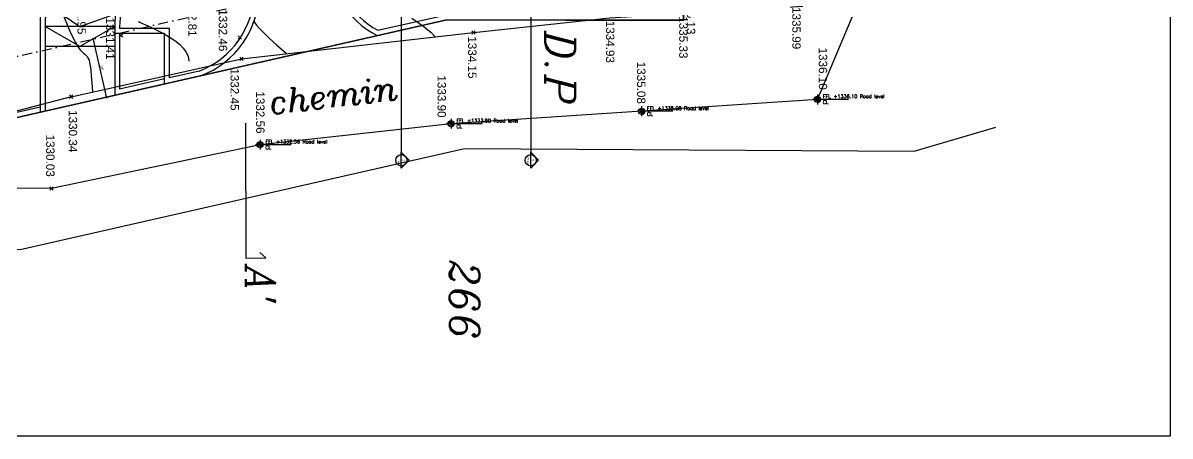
# Model space of a CAD drawing. Header units: centimetres. Extents: x 96271 to 179142, y 9855 to 112216.
# Drawn here: x 137751 to 143514, y 28763 to 30839 of the extents above; entities that cross this region are included whole.
import ezdxf
from ezdxf.enums import TextEntityAlignment as Align

# ---------------------------------------------------------------- set-up
doc = ezdxf.new("R2010")
doc.units = ezdxf.units.CM
doc.header["$LTSCALE"] = 100
doc.header["$MEASUREMENT"] = 0
doc.header["$PDSIZE"] = 0.2
doc.linetypes.add('DASHDOT', pattern=[1, 0.5, -0.25, 0, -0.25])
doc.linetypes.add('HIDDEN', pattern=[0.375, 0.25, -0.125])
doc.layers.get('0').update_dxf_attribs({"linetype": 'CONTINUOUS'})
doc.layers.get('DEFPOINTS').update_dxf_attribs({"linetype": 'CONTINUOUS'})
for name, color, linetype in [('A-Dim', 2, 'CONTINUOUS'), ('A-Otln-Lot Limit', 4, 'CONTINUOUS'), ('A-Patt', 8, 'CONTINUOUS'), ('A-Setback', 3, 'DASHDOT'), ('asphalt er', 8, 'CONTINUOUS'), ('C-TOPO-MINR', 145, 'CONTINUOUS'), ("coupe aa'", 6, 'CONTINUOUS'), ('LIM-1441', 7, 'CONTINUOUS'), ('NUMEROPARCELLE', 7, 'CONTINUOUS'), ('plan-elevation level', 7, 'CONTINUOUS'), ('V-NODE', 1, 'CONTINUOUS'), ('V-NODE-TEXT', 11, 'CONTINUOUS')]:
    doc.layers.add(name, color=color, linetype=linetype)
doc.layers.add('A-Sect-Iden', color=191, linetype='CONTINUOUS', lineweight=25)
doc.layers.add('cadre', color=7, linetype='CONTINUOUS', lineweight=0)
doc.styles.add('I', font='ITALICC.SHX')
doc.styles.add('ROMAND', font='romand.shx', dxfattribs={"height": 10})
doc.styles.add('ROMANS', font='romans.shx')
doc.styles.get("Standard").update_dxf_attribs({"font": 'arial.ttf'})
doc.styles.add('style', font='italicc.shx', dxfattribs={"height": 2})
doc.dimstyles.new('1-50', dxfattribs={"dimtxt": 11.25, "dimasz": 5, "dimexe": 5, "dimexo": 5, "dimgap": 5, "dimtad": 1, "dimdec": 1, "dimrnd": 0.5, "dimzin": 12, "dimdsep": 46, "dimtxsty": 'Standard', "dimblk": 'ARCHTICK', "dimcen": 0.09, "dimdle": 5, "dimadec": 0, "dimazin": 3, "dimtfac": 1, "dimtdec": 1, "dimtix": 1, "dimtofl": 0, "dimtmove": 1, "dimatfit": 3, "dimfxl": 5, "dimtolj": 1, "dimtzin": 0, "dimarcsym": 0})
pattern_1 = [(90, (894916.29, -703049.082), (14.2875, 7.14375), [0, -14.2875])]

# ---------------------------------------------------------------- blocks, each defined once
blk = doc.blocks.new('CL-FFL-PLAN')
at = {"layer": 'plan-elevation level'}
h = blk.add_hatch(dxfattribs=at)
h.set_pattern_fill('DOTS', color=232, scale=9, angle=90, style=0)
h.set_pattern_definition(pattern_1)
h.paths.add_polyline_path([(-1229, 207), (-1229, 50), (-1385, 50, -0.414214)])
h = blk.add_hatch(dxfattribs=at)
h.set_pattern_fill('DOTS', color=232, scale=9, angle=90, style=0)
h.set_pattern_definition(pattern_1)
h.paths.add_polyline_path([(-1229, 50), (-1072, 50, -0.414214), (-1229, -106)])
at = {"layer": 'plan-elevation level', "color": 7, "ltscale": 111}
for p, q in [((337, 50), (-1463, 50)), ((-1229, 301), (-1229, -200))]:
    blk.add_line(p, q, dxfattribs=at)
blk.add_circle((-1229, 50), 156, dxfattribs=at)
at = {"layer": 'plan-elevation level', "color": 111, "ltscale": 111, "style": 'ROMAND'}
for s, p in [('CL', (-960, -180)), ('FFL', (-960, 110))]:
    blk.add_text(s, height=180, dxfattribs=at).set_placement(p)
for tag, p in [('FFL', (-424, 113)), ('CL', (-417, -180))]:
    blk.add_attdef(tag, p, '', height=180, dxfattribs=at)
blk = doc.blocks.new('_ArchTick')
at = {"color": 0, "linetype": 'ByBlock', "const_width": 0.15}
blk.add_lwpolyline([(-0.5, -0.5), (0.5, 0.5)], dxfattribs=at)
blk = doc.blocks.new('*D252')
at = {"layer": 'A-Dim', "color": 0, "lineweight": -2, "transparency": 16777216}
blk.add_line((138102.2, 30763), (138171.1, 30460.7), dxfattribs=at)
at = {"layer": 'DEFPOINTS', "color": 0, "transparency": 16777216}
for p in [(138103.4, 30758.1), (138170, 30465.6), (138170, 30465.6)]:
    blk.add_point(p, dxfattribs=at)
at = {"layer": 'A-Dim', "color": 0, "lineweight": -2, "transparency": 16777216, "xscale": 5, "yscale": 5, "zscale": 5}
for p, rotation in [((138103.4, 30758.1), 102.8290725443541), ((138170, 30465.6), 282.8290725443541)]:
    blk.add_blockref('_ArchTick', p, dxfattribs=dict(at, rotation=rotation))
at = {"layer": 'A-Dim', "color": 0, "transparency": 16777216, "insert": (138147.1, 30614.2), "char_height": 11.25, "attachment_point": 5, "rotation": 282.82907}
blk.add_mtext('\\A1;300', dxfattribs=at)
blk = doc.blocks.new('Anno_Section_A2')
blk.add_line((2.5, 0), (-2.5, 0))
blk.add_circle((0, 0), 2.5)
at = {"style": 'ROMANS'}
blk.add_attdef('NUMBER', text='', height=1, dxfattribs=at).set_placement((0, 0.5), align=Align.CENTER)
blk.add_attdef('SHEET', text='', height=0.75, dxfattribs=at).set_placement((0, -0.5), align=Align.TOP_CENTER)
blk = doc.blocks.new('Anno_Arrow_A2')
h = blk.add_hatch(color=256)
h.paths.add_polyline_path([(-1.77, 1.77), (-3.54, 0), (-2.5, 0, -0.198912)])
h.paths.add_polyline_path([(0, 3.54), (-1.77, 1.77, -0.414214), (1.77, 1.77)])
h.paths.add_polyline_path([(2.37, 1.16), (2.25, 1.1, -0.114349), (2.5, 0), (3.54, 0)])
h.paths.add_polyline_path([(1.77, 1.77, -0.082683), (2.25, 1.1), (2.37, 1.16)])
blk.add_lwpolyline([(-2.5, 0), (-3.54, 0), (0, 3.54), (3.54, 0), (2.5, 0)])
blk = doc.blocks.new('A$C5EE75B5F')
at = {"layer": 'asphalt er', "flags": 128}
for points, elevation in [([(92.427, 58.24), (93.024, 49.41), (93.647, 39.834), (94.701, 30.24), (96.907, 19.757), (96.856, 14.577), (93.724, 7.151), (91.021, 2.542)], 1336.096), ([(92.29, 20.742), (90.383, 29.307), (89.067, 40.965), (88.32, 47.818), (87.741, 57.535)], 1326.73), ([(92.29, 20.742), (93.261, 17.007), (92.664, 12.885)], 1326.73)]:
    blk.add_lwpolyline(points, dxfattribs=dict(at, elevation=elevation))
at = {"layer": 'C-TOPO-MINR', "linetype": 'Continuous', "lineweight": -3}
for points in [[(88.352, 37.863), (88.725, 38.419), (89.042, 38.825), (89.285, 39.037)], [(88.513, 29.918), (88.585, 29.977), (88.692, 30.064), (88.844, 30.196), (89.052, 30.393), (89.328, 30.674), (89.683, 31.058), (90.128, 31.565)], [(88.516, 24.118), (88.623, 24.363), (88.736, 24.618), (88.859, 24.881), (88.992, 25.151), (89.138, 25.426), (89.296, 25.696), (89.468, 25.951), (89.651, 26.182), (89.847, 26.378), (90.054, 26.529), (90.274, 26.625), (90.505, 26.655)], [(88.23, 20.365), (88.631, 20.526), (88.996, 20.68), (89.311, 20.825), (89.564, 20.958), (89.761, 21.078), (89.911, 21.187), (90.024, 21.284), (90.11, 21.37), (90.177, 21.445), (90.236, 21.51), (90.294, 21.563), (90.363, 21.608), (90.453, 21.644), (90.575, 21.675), (90.74, 21.703), (90.959, 21.729), (91.242, 21.757), (91.602, 21.789), (92.049, 21.827)]]:
    blk.add_lwpolyline(points, dxfattribs=at)
at = {"layer": "coupe aa'", "color": 0, "linetype": 'Continuous', "elevation": 1336.096, "flags": 128}
blk.add_lwpolyline([(92.427, 58.24), (84.369, 61.621), (67.445, 61.505)], dxfattribs=at)
at = {"layer": "coupe aa'", "flags": 128}
for points in [[(100.395, 30.522), (100.125, 30.232)], [(100.399, 29.522), (100.395, 30.522)]]:
    blk.add_lwpolyline(points, dxfattribs=at)
at = {"layer": "coupe aa'", "linetype": 'HIDDEN', "flags": 128}
blk.add_lwpolyline([(18.622, 29.262), (100.399, 29.522)], dxfattribs=at)
at = {"layer": 'LIM-1441', "color": 1, "elevation": 1345.562}
for points in [[(95.397, 0.011), (99.365, 11.311), (99.971, 18.182), (94.886, 40.515), (95.024, 63.105)], [(36.854, 49.863), (88.453, 51.506), (88.422, 39.625), (92.101, 23.471), (93.457, 17.516), (93.028, 12.883), (92.182, 10.475), (30.787, 11.689), (29.771, 13.243), (24.777, 18.653), (24.929, 24.436), (25.298, 31.574), (25.57, 38.291), (24.799, 43.04), (29.206, 42.338), (36.853, 49.863)]]:
    blk.add_lwpolyline(points, dxfattribs=at)
at = {"layer": 'V-NODE', "color": 7, "lineweight": -2}
for p, q in [((92.342, 58.155, 1337.771), (92.512, 58.325, 1337.771)), ((92.342, 58.325, 1337.771), (92.512, 58.155, 1337.771)), ((92.41, 58.223, 1336.096), (92.444, 58.257, 1336.096)), ((92.41, 58.257, 1336.096), (92.444, 58.223, 1336.096)), ((92.939, 49.325, 1336.756), (93.109, 49.495, 1336.756)), ((92.939, 49.495, 1336.756), (93.109, 49.325, 1336.756)), ((93.007, 49.393, 1335.081), (93.041, 49.427, 1335.081)), ((93.007, 49.427, 1335.081), (93.041, 49.393, 1335.081)), ((88.982, 40.88, 1328.405), (89.152, 41.05, 1328.405)), ((88.982, 41.05, 1328.405), (89.152, 40.88, 1328.405)), ((89.05, 40.948, 1334.153), (89.084, 40.982, 1334.153)), ((89.05, 40.982, 1334.153), (89.084, 40.948, 1334.153)), ((93.562, 39.749, 1335.572), (93.732, 39.919, 1335.572)), ((93.562, 39.919, 1335.572), (93.732, 39.749, 1335.572)), ((93.63, 39.817, 1333.897), (93.664, 39.851, 1333.897)), ((93.63, 39.851, 1333.897), (93.664, 39.817, 1333.897)), ((94.616, 30.155, 1334.236), (94.786, 30.325, 1334.236)), ((94.616, 30.325, 1334.236), (94.786, 30.155, 1334.236)), ((94.684, 30.223, 1332.561), (94.718, 30.257, 1332.561)), ((94.684, 30.257, 1332.561), (94.718, 30.223, 1332.561)), ((89.232, 29.134, 1334.131), (89.402, 29.304, 1334.131)), ((89.232, 29.304, 1334.131), (89.402, 29.134, 1334.131)), ((89.3, 29.202, 1332.456), (89.334, 29.236, 1332.456)), ((89.3, 29.236, 1332.456), (89.334, 29.202, 1332.456)), ((90.298, 29.222, 1328.405), (90.468, 29.392, 1328.405)), ((90.298, 29.392, 1328.405), (90.468, 29.222, 1328.405)), ((90.366, 29.29, 1332.452), (90.4, 29.324, 1332.452)), ((90.366, 29.324, 1332.452), (90.4, 29.29, 1332.452)), ((89.128, 23.166, 1333.089), (89.298, 23.336, 1333.089)), ((89.128, 23.336, 1333.089), (89.298, 23.166, 1333.089)), ((89.196, 23.234, 1331.414), (89.23, 23.268, 1331.414)), ((89.196, 23.268, 1331.414), (89.23, 23.234, 1331.414)), ((92.205, 20.657, 1326.73), (92.375, 20.827, 1326.73)), ((92.205, 20.827, 1326.73), (92.375, 20.657, 1326.73)), ((96.822, 19.672, 1337.771), (96.991, 19.842, 1337.771)), ((96.822, 19.842, 1337.771), (96.991, 19.672, 1337.771)), ((96.89, 19.74, 1336.096), (96.924, 19.774, 1336.096)), ((96.89, 19.774, 1336.096), (96.924, 19.74, 1336.096))]:
    blk.add_line(p, q, dxfattribs=at)
at = {"layer": 'cadre', "style": 'I', "flags": 4}
blk.add_attdef('NORD', text='', height=0.27, rotation=272.48913, dxfattribs=at).set_placement((17.235, 54.422), align=Align.MIDDLE)
blk.add_attdef('NORD', text='', height=0.27, rotation=272.48913, dxfattribs=at).set_placement((17.235, 54.422), align=Align.MIDDLE)
at = {"layer": 'NUMEROPARCELLE', "style": 'style'}
for s, height, rotation, p in [('D.P', 1.5, 0.12541, (88.987, 44.563, 4009.334)), ('266', 1.5, 0.12541, (100.486, 39.759, 1345.562)), ('chemin', 1.2, 96.7339, (93.192, 30.751, 2405.6)), ("A'", 1.5, 0.12541, (100.823, 29.524, 1345.562))]:
    blk.add_text(s, height=height, rotation=rotation, dxfattribs=at).set_placement(p)
at = {"layer": 'V-NODE-TEXT', "color": 3, "linetype": 'ByBlock', "char_height": 0.42, "attachment_point": 4}
for s, insert in [('1336.10', (89.822, 58.516)), ('1335.99', (87.785, 57.184)), ('1336.13', (87.041, 51.886)), ('1335.33', (88.247, 51.504)), ('1335.08', (90.532, 49.385)), ('1334.93', (88.473, 47.826)), ('1334.15', (89.256, 40.898)), ('1333.90', (91.219, 39.362)), ('1332.56', (92.023, 30.248)), ('1332.45', (90.864, 28.962)), ('1332.46', (87.894, 28.373)), ('1332.81', (87.153, 26.838)), ('1331.41', (88.311, 22.705)), ('1331.95', (87.039, 21.269)), ('1330.34', (92.966, 20.834)), ('1330.03', (94.194, 19.699, 5.531))]:
    blk.add_mtext(s, dxfattribs=dict(at, insert=insert))

msp = doc.modelspace()

# ---------------------------------------------------------------- linework, layer by layer
msp.add_lwpolyline([(134779.288, 108490.758), (143513.832, 108490.758), (143513.832, 28763.194), (134779.288, 28763.194)], close=True)
at = {"layer": 'A-Otln-Lot Limit'}
for points in [[(136965.712, 30479.123), (137206.535, 30394.564), (137669.865, 30351.712), (139880.741, 30855.19), (141068.865, 30851.94), (140904.471, 36012.018), (140151.894, 36776.773), (140222.083, 37217.518), (139747.22, 37140.456), (139010.375, 37171.007), (138361.687, 37204.5), (137783.533, 37219.682), (137242.113, 36719.747), (137087.264, 36618.541), (136965.712, 30479.08)], [(136358.63, 30003.381), (137049.382, 29760.839), (137736.484, 29700.241), (139969.68, 30208.803), (142228.733, 30195.091), (142638.47, 30315.364)]]:
    msp.add_lwpolyline(points, dxfattribs=at)
at = {"layer": 'A-Patt'}
for p, q in [((139530.297, 30775.384), (139880.741, 30855.19)), ((139533.789, 30801.82), (139877.965, 30880.198)), ((137836.559, 30820.33), (137836.559, 30389.673)), ((137861.559, 30820.329), (137861.559, 30395.366)), ((138211.559, 30820.329), (137861.559, 30820.329)), ((138211.559, 30820.329), (138211.559, 30785.329)), ((138211.559, 30785.329), (138211.559, 30475.071)), ((138236.559, 30820.329), (138236.559, 30810.329)), ((138236.559, 30785.329), (138236.559, 30506.404)), ((138211.559, 30720.329), (137861.559, 30720.329)), ((138461.559, 30557.643), (138236.559, 30506.404)), ((138461.559, 30532.003), (138211.559, 30475.071)), ((137836.559, 30415.313), (137668.2, 30376.973)), ((137836.559, 30389.673), (137669.865, 30351.712)), ((137861.559, 30395.366), (137836.559, 30389.673))]:
    msp.add_line(p, q, dxfattribs=at)
for points in [[(137869.702, 30934.228), (138036.559, 30820.376), (138216.14, 30884.417)], [(138211.559, 30820.329), (138036.559, 30720.329), (137861.559, 30820.329)], [(138642.469, 30573.201), (138461.559, 30532.003), (138461.559, 30785.329), (138211.559, 30785.329)], [(138635.31, 30597.211), (138486.559, 30563.336), (138486.559, 30810.329), (138236.559, 30810.329)]]:
    msp.add_lwpolyline(points, dxfattribs=at)
for centre, radius, start, end in [((138661.559, 30820.329), 825, 144.9031988, 180), ((138661.559, 30820.329), 800, 147.538255, 180.000047), ((138661.559, 30820.329), 450, 90, 180.000062), ((138661.559, 30820.329), 425, 90, 180.0000689), ((139736.559, 31175.329), 450, 180, 242.7186163), ((139736.559, 31175.329), 425, 180, 241.5034381), ((138486.559, 30995.329), 425, 290.487375, 0), ((138486.559, 30995.329), 450, 290.2712964, 0)]:
    msp.add_arc(centre, radius, start, end, dxfattribs=at)
at = {"layer": 'A-Sect-Iden'}
for p, q in [((139651.559, 33927.158), (139651.559, 30188.999)), ((140301.559, 33927.158), (140301.559, 30188.999))]:
    msp.add_line(p, q, dxfattribs=at)
at = {"layer": 'A-Setback'}
msp.add_lwpolyline([(140559.009, 31153.336), (140410.95, 35800.674), (139618.405, 36606.045), (139624.608, 36644.996), (138745.22, 36680.475), (137970.463, 36711.734), (137582.107, 36353.135), (137469.619, 30671.512), (137649.878, 30654.841), (139847.419, 31155.283)], close=True, dxfattribs=at)

# ---------------------------------------------------------------- block references
at = {"xscale": 100, "yscale": 100, "zscale": 100, "rotation": 270.0000000000001}
msp.add_blockref('A$C5EE75B5F', (135918.237, 39697.375, -134556.2), dxfattribs=at)
at = {"layer": 'A-Sect-Iden'}
ref = msp.add_blockref('Anno_Section_A2', (139651.559, 30149.225), dxfattribs=dict(at, xscale=11.24999999999999, yscale=11.24999999999999, zscale=11.24999999999999, rotation=270))
ref.add_attrib('NUMBER', 'C', dxfattribs={"layer": '0', "height": 11.25, "rotation": 90}).set_placement((139668.434, 30149.225), align=Align.CENTER)
ref.add_attrib('SHEET', 'PT-11', dxfattribs={"layer": '0', "height": 8.4375, "rotation": 90}).set_placement((139635.189, 30148.966), align=Align.TOP_CENTER)
at = {"layer": 'A-Sect-Iden', "xscale": 11.25, "yscale": 11.25, "zscale": 11.25, "rotation": 270}
for p in [(139651.559, 30149.225), (140301.559, 30149.225)]:
    msp.add_blockref('Anno_Arrow_A2', p, dxfattribs=at)
at = {"layer": 'A-Sect-Iden'}
ref = msp.add_blockref('Anno_Section_A2', (140301.559, 30149.225), dxfattribs=dict(at, xscale=11.24999999999999, yscale=11.24999999999999, zscale=11.24999999999999, rotation=270))
ref.add_attrib('NUMBER', 'A', dxfattribs={"layer": '0', "height": 11.25, "rotation": 90}).set_placement((140318.434, 30149.225), align=Align.CENTER)
ref.add_attrib('SHEET', 'PT-09', dxfattribs={"layer": '0', "height": 8.4375, "rotation": 90}).set_placement((140285.189, 30148.966), align=Align.TOP_CENTER)
at = {"layer": 'plan-elevation level'}
ref = msp.add_blockref('CL-FFL-PLAN', (141864.858, 30449.725, -845.1), dxfattribs=dict(at, xscale=0.09982510700227937, yscale=0.09982510700227937, zscale=0.09982510700227937))
ref.add_attrib('FFL', '+1336.10 Road level', (141822.535, 30460.958, -845.1), dxfattribs={"layer": '0', "color": 111, "ltscale": 111, "height": 17.96852, "style": 'ROMAND'})
ref = msp.add_blockref('CL-FFL-PLAN', (140981.859, 30390.009, -946.6), dxfattribs=dict(at, xscale=0.09982510700227937, yscale=0.09982510700227937, zscale=0.09982510700227937))
ref.add_attrib('FFL', '+1335.08 Road level', (140939.536, 30401.242, -946.6), dxfattribs={"layer": '0', "color": 111, "ltscale": 111, "height": 17.96852, "style": 'ROMAND'})
ref = msp.add_blockref('CL-FFL-PLAN', (140024.261, 30327.692, -1132.6), dxfattribs=dict(at, xscale=0.09982510700227937, yscale=0.09982510700227937, zscale=0.09982510700227937))
ref.add_attrib('FFL', '+1333.90 Road level', (139981.938, 30338.925, -1132.6), dxfattribs={"layer": '0', "color": 111, "ltscale": 111, "height": 17.96852, "style": 'ROMAND'})
ref = msp.add_blockref('CL-FFL-PLAN', (139064.862, 30222.275, -1132.6), dxfattribs=dict(at, xscale=0.09982510700227937, yscale=0.09982510700227937, zscale=0.09982510700227937))
ref.add_attrib('FFL', '+1332.56 Road level', (139022.539, 30233.508, -1132.6), dxfattribs={"layer": '0', "color": 111, "ltscale": 111, "height": 17.96852, "style": 'ROMAND'})

# ---------------------------------------------------------------- dimensions: what is measured, and where the dimension line sits
at = {"layer": 'A-Dim'}
dim = msp.add_aligned_dim(p1=(138103.357, 30758.111), p2=(138169.97, 30465.6), distance=0, dimstyle='1-50', override={"dimse1": 1, "dimse2": 1}, dxfattribs=at)
dim.commit()
dim.dimension.update_dxf_attribs({"geometry": '*D252', "text_midpoint": (138147.143, 30614.242)})

doc.saveas('drawing.dxf')
